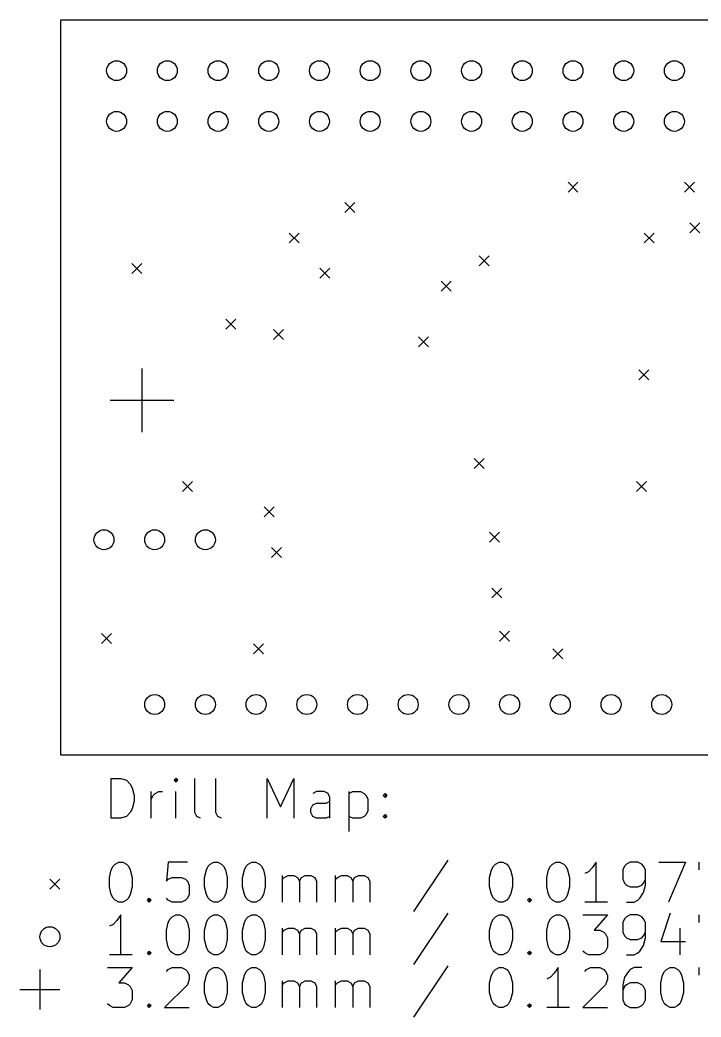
# Model space of a CAD drawing. Extents: x 3.61 to 6.37, y -3.28 to -1.3.
# Drawn here: x 3.609 to 4.953, y -3.266 to -1.3 of the extents above; entities that cross this region are included whole.
import ezdxf

# ---------------------------------------------------------------- set-up
doc = ezdxf.new("R2010")
doc.units = 0
doc.header["$MEASUREMENT"] = 0
doc.layers.add('BLACK', color=7, linetype='CONTINUOUS')

msp = doc.modelspace()

# ---------------------------------------------------------------- linework, layer by layer
at = {"layer": 'BLACK', "linetype": 'CONTINUOUS'}
for p, q in [((3.69, -2.75), (3.69, -1.3)), ((3.69, -1.3), (6.36, -1.3)), ((4.69016, -1.62016), (4.70984, -1.63984)), ((4.70984, -1.62016), (4.69016, -1.63984)), ((4.92016, -1.62016), (4.93984, -1.63984)), ((4.93984, -1.62016), (4.92016, -1.63984)), ((4.25016, -1.66016), (4.26984, -1.67984)), ((4.26984, -1.66016), (4.25016, -1.67984)), ((4.93016, -1.70016), (4.94984, -1.71984)), ((4.94984, -1.70016), (4.93016, -1.71984)), ((4.14016, -1.72016), (4.15984, -1.73984)), ((4.15984, -1.72016), (4.14016, -1.73984)), ((4.84016, -1.72016), (4.85984, -1.73984)), ((4.85984, -1.72016), (4.84016, -1.73984)), ((4.51516, -1.76516), (4.53484, -1.78484)), ((4.53484, -1.76516), (4.51516, -1.78484)), ((3.83016, -1.78016), (3.84984, -1.79984)), ((3.84984, -1.78016), (3.83016, -1.79984)), ((4.20094, -1.78937), (4.22063, -1.80906)), ((4.22063, -1.78937), (4.20094, -1.80906)), ((4.44016, -1.81516), (4.45984, -1.83484)), ((4.45984, -1.81516), (4.44016, -1.83484)), ((4.01516, -1.89016), (4.03484, -1.90984)), ((4.03484, -1.89016), (4.01516, -1.90984)), ((4.10966, -1.91066), (4.12934, -1.93034)), ((4.12934, -1.91066), (4.10966, -1.93034)), ((4.39516, -1.92516), (4.41484, -1.94484)), ((4.41484, -1.92516), (4.39516, -1.94484)), ((3.85, -1.98701), (3.85, -2.11299)), ((4.83016, -1.99016), (4.84984, -2.00984)), ((4.84984, -1.99016), (4.83016, -2.00984)), ((3.78701, -2.05), (3.91299, -2.05)), ((4.5051, -2.1651), (4.52478, -2.18478)), ((4.52478, -2.1651), (4.5051, -2.18478)), ((3.93016, -2.21016), (3.94984, -2.22984)), ((3.94984, -2.21016), (3.93016, -2.22984)), ((4.82516, -2.21016), (4.84484, -2.22984)), ((4.84484, -2.21016), (4.82516, -2.22984)), ((4.09076, -2.26016), (4.11045, -2.27984)), ((4.11045, -2.26016), (4.09076, -2.27984)), ((4.53516, -2.31016), (4.55484, -2.32984)), ((4.55484, -2.31016), (4.53516, -2.32984)), ((4.10521, -2.34023), (4.12489, -2.35991)), ((4.12489, -2.34023), (4.10521, -2.35991)), ((4.54016, -2.42016), (4.55984, -2.43984)), ((4.55984, -2.42016), (4.54016, -2.43984)), ((3.77016, -2.51016), (3.78984, -2.52984)), ((3.78984, -2.51016), (3.77016, -2.52984)), ((4.55516, -2.50516), (4.57484, -2.52484)), ((4.57484, -2.50516), (4.55516, -2.52484)), ((4.07016, -2.53016), (4.08984, -2.54984)), ((4.08984, -2.53016), (4.07016, -2.54984)), ((4.66016, -2.54016), (4.67984, -2.55984)), ((4.67984, -2.54016), (4.66016, -2.55984)), ((6.36, -2.75), (3.69, -2.75)), ((3.78946, -2.8742), (3.78946, -2.79546)), ((3.78946, -2.79546), (3.8082, -2.79546)), ((3.8082, -2.79546), (3.81945, -2.79921)), ((3.81945, -2.79921), (3.82695, -2.80671)), ((3.82695, -2.80671), (3.8307, -2.81421)), ((3.91694, -2.79546), (3.91319, -2.79921)), ((3.91319, -2.79921), (3.91694, -2.80296)), ((3.92069, -2.79921), (3.91694, -2.79546)), ((3.91694, -2.79546), (3.91694, -2.80296)), ((3.91694, -2.80296), (3.92069, -2.79921)), ((3.95444, -2.86295), (3.95444, -2.79546)), ((3.99568, -2.86295), (3.99568, -2.79546)), ((4.09692, -2.8742), (4.09692, -2.79546)), ((4.09692, -2.79546), (4.12316, -2.85171)), ((4.12316, -2.85171), (4.14941, -2.79546)), ((4.14941, -2.79546), (4.14941, -2.8742)), ((3.8307, -2.81421), (3.83445, -2.82921)), ((3.83445, -2.82921), (3.83445, -2.84046)), ((3.8682, -2.8742), (3.8682, -2.82171)), ((3.8682, -2.83671), (3.87195, -2.82921)), ((3.87195, -2.82921), (3.8757, -2.82546)), ((3.8757, -2.82546), (3.88319, -2.82171)), ((3.88319, -2.82171), (3.89069, -2.82171)), ((3.91694, -2.8742), (3.91694, -2.82171)), ((4.19441, -2.82171), (4.18691, -2.82546)), ((4.2094, -2.82171), (4.19441, -2.82171)), ((4.2169, -2.82546), (4.2094, -2.82171)), ((4.22065, -2.83296), (4.2169, -2.82546)), ((4.25815, -2.82171), (4.25815, -2.90045)), ((4.25815, -2.82546), (4.26565, -2.82171)), ((4.26565, -2.82171), (4.28064, -2.82171)), ((4.28064, -2.82171), (4.28814, -2.82546)), ((4.28814, -2.82546), (4.29189, -2.82921)), ((4.29189, -2.82921), (4.29564, -2.83671)), ((4.32564, -2.82921), (4.32939, -2.82546)), ((4.32939, -2.83296), (4.32564, -2.82921)), ((4.32939, -2.82546), (4.33314, -2.82921)), ((4.32939, -2.82546), (4.32939, -2.83296)), ((4.33314, -2.82921), (4.32939, -2.83296)), ((3.83445, -2.84046), (3.8307, -2.85546)), ((4.18316, -2.85546), (4.18691, -2.84796)), ((4.18691, -2.84796), (4.19441, -2.84421)), ((4.19441, -2.84421), (4.21315, -2.84421)), ((4.21315, -2.84421), (4.22065, -2.84046)), ((4.22065, -2.8742), (4.22065, -2.83296)), ((4.29564, -2.83671), (4.29564, -2.85921)), ((3.81945, -2.87045), (3.8082, -2.8742)), ((3.82695, -2.86295), (3.81945, -2.87045)), ((3.8307, -2.85546), (3.82695, -2.86295)), ((3.95819, -2.87045), (3.95444, -2.86295)), ((3.96568, -2.8742), (3.95819, -2.87045)), ((3.99943, -2.87045), (3.99568, -2.86295)), ((4.00693, -2.8742), (3.99943, -2.87045)), ((4.18316, -2.86295), (4.18316, -2.85546)), ((4.18691, -2.87045), (4.18316, -2.86295)), ((4.19441, -2.8742), (4.18691, -2.87045)), ((4.22065, -2.87045), (4.21315, -2.8742)), ((4.26565, -2.8742), (4.25815, -2.87045)), ((4.28814, -2.87045), (4.28064, -2.8742)), ((4.29189, -2.8667), (4.28814, -2.87045)), ((4.29564, -2.85921), (4.29189, -2.8667)), ((4.32564, -2.87045), (4.32939, -2.8667)), ((4.32939, -2.8742), (4.32564, -2.87045)), ((4.32939, -2.8667), (4.33314, -2.87045)), ((4.32939, -2.8667), (4.32939, -2.8742)), ((4.33314, -2.87045), (4.32939, -2.8742)), ((3.8082, -2.8742), (3.78946, -2.8742)), ((4.21315, -2.8742), (4.19441, -2.8742)), ((4.28064, -2.8742), (4.26565, -2.8742)), ((3.78946, -2.97582), (3.79321, -2.96832)), ((3.79321, -2.96832), (3.79696, -2.96457)), ((3.79696, -2.96457), (3.80445, -2.96082)), ((3.80445, -2.96082), (3.81195, -2.96082)), ((3.81195, -2.96082), (3.81945, -2.96457)), ((3.81945, -2.96457), (3.8232, -2.96832)), ((3.8232, -2.96832), (3.82695, -2.97582)), ((3.90194, -2.96082), (3.89819, -2.99831)), ((3.93944, -2.96082), (3.90194, -2.96082)), ((3.97693, -2.97582), (3.98068, -2.96832)), ((3.98068, -2.96832), (3.98443, -2.96457)), ((3.98443, -2.96457), (3.99193, -2.96082)), ((3.99193, -2.96082), (3.99943, -2.96082)), ((3.99943, -2.96082), (4.00693, -2.96457)), ((4.00693, -2.96457), (4.01068, -2.96832)), ((4.01068, -2.96832), (4.01443, -2.97582)), ((4.05192, -2.97582), (4.05567, -2.96832)), ((4.05567, -2.96832), (4.05942, -2.96457)), ((4.05942, -2.96457), (4.06692, -2.96082)), ((4.06692, -2.96082), (4.07442, -2.96082)), ((4.07442, -2.96082), (4.08192, -2.96457)), ((4.08192, -2.96457), (4.08567, -2.96832)), ((4.08567, -2.96832), (4.08942, -2.97582)), ((4.45312, -2.95707), (4.38563, -3.05831)), ((4.53936, -2.97582), (4.54311, -2.96832)), ((4.54311, -2.96832), (4.54686, -2.96457)), ((4.54686, -2.96457), (4.55436, -2.96082)), ((4.55436, -2.96082), (4.56186, -2.96082)), ((4.56186, -2.96082), (4.56936, -2.96457)), ((4.56936, -2.96457), (4.57311, -2.96832)), ((4.57311, -2.96832), (4.57686, -2.97582)), ((4.65185, -2.97582), (4.6556, -2.96832)), ((4.6556, -2.96832), (4.65935, -2.96457)), ((4.65935, -2.96457), (4.66685, -2.96082)), ((4.66685, -2.96082), (4.67435, -2.96082)), ((4.67435, -2.96082), (4.68184, -2.96457)), ((4.68184, -2.96457), (4.68559, -2.96832)), ((4.68559, -2.96832), (4.68934, -2.97582)), ((4.74559, -2.96082), (4.73809, -2.97207)), ((4.74559, -3.03956), (4.74559, -2.96082)), ((4.80183, -2.96832), (4.79808, -2.97582)), ((4.80558, -2.96457), (4.80183, -2.96832)), ((4.81308, -2.96082), (4.80558, -2.96457)), ((4.82808, -2.96082), (4.81308, -2.96082)), ((4.83558, -2.96457), (4.82808, -2.96082)), ((4.83933, -2.96832), (4.83558, -2.96457)), ((4.84307, -2.97582), (4.83933, -2.96832)), ((4.86932, -2.96082), (4.92181, -2.96082)), ((4.92181, -2.96082), (4.88807, -3.03956)), ((4.94806, -2.96082), (4.94806, -2.97582)), ((3.78571, -2.99081), (3.78946, -2.97582)), ((3.82695, -2.97582), (3.8307, -2.99081)), ((3.97318, -2.99081), (3.97693, -2.97582)), ((4.01443, -2.97582), (4.01818, -2.99081)), ((4.04817, -2.99081), (4.05192, -2.97582)), ((4.08942, -2.97582), (4.09317, -2.99081)), ((4.12691, -3.03956), (4.12691, -2.98706)), ((4.13066, -2.99081), (4.13816, -2.98706)), ((4.13816, -2.98706), (4.14941, -2.98706)), ((4.14941, -2.98706), (4.15691, -2.99081)), ((4.16441, -2.99081), (4.17191, -2.98706)), ((4.17191, -2.98706), (4.18316, -2.98706)), ((4.18316, -2.98706), (4.19066, -2.99081)), ((4.2319, -3.03956), (4.2319, -2.98706)), ((4.23565, -2.99081), (4.24315, -2.98706)), ((4.24315, -2.98706), (4.2544, -2.98706)), ((4.2544, -2.98706), (4.2619, -2.99081)), ((4.2694, -2.99081), (4.2769, -2.98706)), ((4.2769, -2.98706), (4.28814, -2.98706)), ((4.28814, -2.98706), (4.29564, -2.99081)), ((4.53561, -2.99081), (4.53936, -2.97582)), ((4.57686, -2.97582), (4.58061, -2.99081)), ((4.6481, -2.99081), (4.65185, -2.97582)), ((4.68934, -2.97582), (4.69309, -2.99081)), ((4.73059, -2.97957), (4.72309, -2.98331)), ((4.73809, -2.97207), (4.73059, -2.97957)), ((4.79808, -2.97582), (4.79808, -2.99456)), ((4.84307, -3.00581), (4.84307, -2.97582)), ((3.66835, -2.99409), (3.68803, -3.01378)), ((3.68803, -2.99409), (3.66835, -3.01378)), ((3.78571, -3.00956), (3.78571, -2.99081)), ((3.8307, -2.99081), (3.8307, -3.00956)), ((3.89819, -2.99831), (3.90194, -2.99456)), ((3.90194, -2.99456), (3.90944, -2.99081)), ((3.90944, -2.99081), (3.92819, -2.99081)), ((3.92819, -2.99081), (3.93569, -2.99456)), ((3.93569, -2.99456), (3.93944, -2.99831)), ((3.93944, -2.99831), (3.94319, -3.00581)), ((3.94319, -3.00581), (3.94319, -3.02456)), ((3.97318, -3.00956), (3.97318, -2.99081)), ((4.01818, -2.99081), (4.01818, -3.00956)), ((4.04817, -3.00956), (4.04817, -2.99081)), ((4.09317, -2.99081), (4.09317, -3.00956)), ((4.12691, -2.99456), (4.13066, -2.99081)), ((4.15691, -2.99081), (4.16066, -2.99831)), ((4.16066, -2.99831), (4.16441, -2.99081)), ((4.16066, -2.99831), (4.16066, -3.03956)), ((4.19066, -2.99081), (4.19441, -2.99831)), ((4.19441, -2.99831), (4.19441, -3.03956)), ((4.2319, -2.99456), (4.23565, -2.99081)), ((4.2619, -2.99081), (4.26565, -2.99831)), ((4.26565, -2.99831), (4.2694, -2.99081)), ((4.26565, -2.99831), (4.26565, -3.03956)), ((4.29564, -2.99081), (4.29939, -2.99831)), ((4.29939, -2.99831), (4.29939, -3.03956)), ((4.53561, -3.00956), (4.53561, -2.99081)), ((4.58061, -2.99081), (4.58061, -3.00956)), ((4.6481, -3.00956), (4.6481, -2.99081)), ((4.69309, -2.99081), (4.69309, -3.00956)), ((4.79808, -2.99456), (4.80183, -3.00206)), ((4.80183, -3.00206), (4.80558, -3.00581)), ((4.80558, -3.00581), (4.81308, -3.00956)), ((4.82808, -3.00956), (4.83558, -3.00581)), ((4.83558, -3.00581), (4.83933, -3.00206)), ((4.83933, -3.00206), (4.84307, -2.99456)), ((4.83933, -3.02081), (4.84307, -3.00581)), ((3.78946, -3.02456), (3.78571, -3.00956)), ((3.79321, -3.03206), (3.78946, -3.02456)), ((3.82695, -3.02456), (3.8232, -3.03206)), ((3.8307, -3.00956), (3.82695, -3.02456)), ((3.94319, -3.02456), (3.93944, -3.03206)), ((3.97693, -3.02456), (3.97318, -3.00956)), ((3.98068, -3.03206), (3.97693, -3.02456)), ((4.01443, -3.02456), (4.01068, -3.03206)), ((4.01818, -3.00956), (4.01443, -3.02456)), ((4.05192, -3.02456), (4.04817, -3.00956)), ((4.05567, -3.03206), (4.05192, -3.02456)), ((4.08942, -3.02456), (4.08567, -3.03206)), ((4.09317, -3.00956), (4.08942, -3.02456)), ((4.53936, -3.02456), (4.53561, -3.00956)), ((4.54311, -3.03206), (4.53936, -3.02456)), ((4.57686, -3.02456), (4.57311, -3.03206)), ((4.58061, -3.00956), (4.57686, -3.02456)), ((4.65185, -3.02456), (4.6481, -3.00956)), ((4.6556, -3.03206), (4.65185, -3.02456)), ((4.68934, -3.02456), (4.68559, -3.03206)), ((4.69309, -3.00956), (4.68934, -3.02456)), ((4.81308, -3.00956), (4.82808, -3.00956)), ((4.83183, -3.03206), (4.83933, -3.02081)), ((3.79696, -3.03581), (3.79321, -3.03206)), ((3.80445, -3.03956), (3.79696, -3.03581)), ((3.81195, -3.03956), (3.80445, -3.03956)), ((3.81945, -3.03581), (3.81195, -3.03956)), ((3.8232, -3.03206), (3.81945, -3.03581)), ((3.8607, -3.03581), (3.86445, -3.03206)), ((3.86445, -3.03956), (3.8607, -3.03581)), ((3.86445, -3.03206), (3.8682, -3.03581)), ((3.86445, -3.03206), (3.86445, -3.03956)), ((3.8682, -3.03581), (3.86445, -3.03956)), ((3.90194, -3.03581), (3.89819, -3.03206)), ((3.90944, -3.03956), (3.90194, -3.03581)), ((3.92819, -3.03956), (3.90944, -3.03956)), ((3.93569, -3.03581), (3.92819, -3.03956)), ((3.93944, -3.03206), (3.93569, -3.03581)), ((3.98443, -3.03581), (3.98068, -3.03206)), ((3.99193, -3.03956), (3.98443, -3.03581)), ((3.99943, -3.03956), (3.99193, -3.03956)), ((4.00693, -3.03581), (3.99943, -3.03956)), ((4.01068, -3.03206), (4.00693, -3.03581)), ((4.05942, -3.03581), (4.05567, -3.03206)), ((4.06692, -3.03956), (4.05942, -3.03581)), ((4.07442, -3.03956), (4.06692, -3.03956)), ((4.08192, -3.03581), (4.07442, -3.03956)), ((4.08567, -3.03206), (4.08192, -3.03581)), ((4.54686, -3.03581), (4.54311, -3.03206)), ((4.55436, -3.03956), (4.54686, -3.03581)), ((4.56186, -3.03956), (4.55436, -3.03956)), ((4.56936, -3.03581), (4.56186, -3.03956)), ((4.57311, -3.03206), (4.56936, -3.03581)), ((4.6106, -3.03581), (4.61435, -3.03206)), ((4.61435, -3.03956), (4.6106, -3.03581)), ((4.61435, -3.03206), (4.6181, -3.03581)), ((4.61435, -3.03206), (4.61435, -3.03956)), ((4.6181, -3.03581), (4.61435, -3.03956)), ((4.65935, -3.03581), (4.6556, -3.03206)), ((4.66685, -3.03956), (4.65935, -3.03581)), ((4.67435, -3.03956), (4.66685, -3.03956)), ((4.68184, -3.03581), (4.67435, -3.03956)), ((4.68559, -3.03206), (4.68184, -3.03581)), ((4.76808, -3.03956), (4.72309, -3.03956)), ((4.80558, -3.03956), (4.82058, -3.03956)), ((4.82058, -3.03956), (4.82808, -3.03581)), ((4.82808, -3.03581), (4.83183, -3.03206)), ((3.8082, -3.06475), (3.8007, -3.076)), ((3.8082, -3.14349), (3.8082, -3.06475)), ((3.90944, -3.0685), (3.91694, -3.06475)), ((3.91694, -3.06475), (3.92444, -3.06475)), ((3.92444, -3.06475), (3.93194, -3.0685)), ((3.98443, -3.0685), (3.99193, -3.06475)), ((3.99193, -3.06475), (3.99943, -3.06475)), ((3.99943, -3.06475), (4.00693, -3.0685)), ((4.05942, -3.0685), (4.06692, -3.06475)), ((4.06692, -3.06475), (4.07442, -3.06475)), ((4.07442, -3.06475), (4.08192, -3.0685)), ((4.45312, -3.061), (4.38563, -3.16224)), ((4.54686, -3.0685), (4.55436, -3.06475)), ((4.55436, -3.06475), (4.56186, -3.06475)), ((4.56186, -3.06475), (4.56936, -3.0685)), ((4.65935, -3.0685), (4.66685, -3.06475)), ((4.66685, -3.06475), (4.67435, -3.06475)), ((4.67435, -3.06475), (4.68184, -3.0685)), ((4.71934, -3.06475), (4.76808, -3.06475)), ((4.76808, -3.06475), (4.74184, -3.09475)), ((4.81308, -3.06475), (4.80558, -3.0685)), ((4.82808, -3.06475), (4.81308, -3.06475)), ((4.83558, -3.0685), (4.82808, -3.06475)), ((4.89182, -3.061), (4.87307, -3.11725)), ((4.94806, -3.06475), (4.94806, -3.07975)), ((3.79321, -3.0835), (3.78571, -3.08725)), ((3.8007, -3.076), (3.79321, -3.0835)), ((3.89819, -3.09475), (3.90194, -3.07975)), ((3.90194, -3.07975), (3.90569, -3.07225)), ((3.90569, -3.07225), (3.90944, -3.0685)), ((3.93194, -3.0685), (3.93569, -3.07225)), ((3.93569, -3.07225), (3.93944, -3.07975)), ((3.93944, -3.07975), (3.94319, -3.09475)), ((3.97318, -3.09475), (3.97693, -3.07975)), ((3.97693, -3.07975), (3.98068, -3.07225)), ((3.98068, -3.07225), (3.98443, -3.0685)), ((4.00693, -3.0685), (4.01068, -3.07225)), ((4.01068, -3.07225), (4.01443, -3.07975)), ((4.01443, -3.07975), (4.01818, -3.09475)), ((4.04817, -3.09475), (4.05192, -3.07975)), ((4.05192, -3.07975), (4.05567, -3.07225)), ((4.05567, -3.07225), (4.05942, -3.0685)), ((4.08192, -3.0685), (4.08567, -3.07225)), ((4.08567, -3.07225), (4.08942, -3.07975)), ((4.08942, -3.07975), (4.09317, -3.09475)), ((4.53561, -3.09475), (4.53936, -3.07975)), ((4.53936, -3.07975), (4.54311, -3.07225)), ((4.54311, -3.07225), (4.54686, -3.0685)), ((4.56936, -3.0685), (4.57311, -3.07225)), ((4.57311, -3.07225), (4.57686, -3.07975)), ((4.57686, -3.07975), (4.58061, -3.09475)), ((4.6481, -3.09475), (4.65185, -3.07975)), ((4.65185, -3.07975), (4.6556, -3.07225)), ((4.6556, -3.07225), (4.65935, -3.0685)), ((4.68184, -3.0685), (4.68559, -3.07225)), ((4.68559, -3.07225), (4.68934, -3.07975)), ((4.68934, -3.07975), (4.69309, -3.09475)), ((4.80183, -3.07225), (4.79808, -3.07975)), ((4.79808, -3.07975), (4.79808, -3.0985)), ((4.80558, -3.0685), (4.80183, -3.07225)), ((4.83933, -3.07225), (4.83558, -3.0685)), ((4.84307, -3.07975), (4.83933, -3.07225)), ((4.84307, -3.10975), (4.84307, -3.07975)), ((3.89819, -3.1135), (3.89819, -3.09475)), ((3.94319, -3.09475), (3.94319, -3.1135)), ((3.97318, -3.1135), (3.97318, -3.09475)), ((4.01818, -3.09475), (4.01818, -3.1135)), ((4.04817, -3.1135), (4.04817, -3.09475)), ((4.09317, -3.09475), (4.09317, -3.1135)), ((4.12691, -3.14349), (4.12691, -3.091)), ((4.12691, -3.0985), (4.13066, -3.09475)), ((4.13066, -3.09475), (4.13816, -3.091)), ((4.13816, -3.091), (4.14941, -3.091)), ((4.14941, -3.091), (4.15691, -3.09475)), ((4.15691, -3.09475), (4.16066, -3.10225)), ((4.16066, -3.10225), (4.16441, -3.09475)), ((4.16066, -3.10225), (4.16066, -3.14349)), ((4.16441, -3.09475), (4.17191, -3.091)), ((4.17191, -3.091), (4.18316, -3.091)), ((4.18316, -3.091), (4.19066, -3.09475)), ((4.19066, -3.09475), (4.19441, -3.10225)), ((4.19441, -3.10225), (4.19441, -3.14349)), ((4.2319, -3.14349), (4.2319, -3.091)), ((4.2319, -3.0985), (4.23565, -3.09475)), ((4.23565, -3.09475), (4.24315, -3.091)), ((4.24315, -3.091), (4.2544, -3.091)), ((4.2544, -3.091), (4.2619, -3.09475)), ((4.2619, -3.09475), (4.26565, -3.10225)), ((4.26565, -3.10225), (4.2694, -3.09475)), ((4.26565, -3.10225), (4.26565, -3.14349)), ((4.2694, -3.09475), (4.2769, -3.091)), ((4.2769, -3.091), (4.28814, -3.091)), ((4.28814, -3.091), (4.29564, -3.09475)), ((4.29564, -3.09475), (4.29939, -3.10225)), ((4.29939, -3.10225), (4.29939, -3.14349)), ((4.53561, -3.1135), (4.53561, -3.09475)), ((4.58061, -3.09475), (4.58061, -3.1135)), ((4.6481, -3.1135), (4.6481, -3.09475)), ((4.69309, -3.09475), (4.69309, -3.1135)), ((4.74184, -3.09475), (4.75309, -3.09475)), ((4.75309, -3.09475), (4.76058, -3.0985)), ((4.76058, -3.0985), (4.76433, -3.10225)), ((4.76433, -3.10225), (4.76808, -3.10975)), ((4.79808, -3.0985), (4.80183, -3.106)), ((4.80183, -3.106), (4.80558, -3.10975)), ((4.83558, -3.10975), (4.83933, -3.106)), ((4.83933, -3.106), (4.84307, -3.0985)), ((4.91057, -3.091), (4.91057, -3.14349)), ((3.90194, -3.1285), (3.89819, -3.1135)), ((3.94319, -3.1135), (3.93944, -3.1285)), ((3.97693, -3.1285), (3.97318, -3.1135)), ((4.01818, -3.1135), (4.01443, -3.1285)), ((4.05192, -3.1285), (4.04817, -3.1135)), ((4.09317, -3.1135), (4.08942, -3.1285)), ((4.53936, -3.1285), (4.53561, -3.1135)), ((4.58061, -3.1135), (4.57686, -3.1285)), ((4.65185, -3.1285), (4.6481, -3.1135)), ((4.69309, -3.1135), (4.68934, -3.1285)), ((4.76808, -3.10975), (4.76808, -3.1285)), ((4.80558, -3.10975), (4.81308, -3.1135)), ((4.81308, -3.1135), (4.82808, -3.1135)), ((4.82808, -3.1135), (4.83558, -3.10975)), ((4.83183, -3.136), (4.83933, -3.12475)), ((4.83933, -3.12475), (4.84307, -3.10975)), ((4.87307, -3.11725), (4.92181, -3.11725)), ((3.8307, -3.14349), (3.78571, -3.14349)), ((3.8607, -3.13975), (3.86445, -3.136)), ((3.86445, -3.14349), (3.8607, -3.13975)), ((3.86445, -3.136), (3.8682, -3.13975)), ((3.86445, -3.136), (3.86445, -3.14349)), ((3.8682, -3.13975), (3.86445, -3.14349)), ((3.90569, -3.136), (3.90194, -3.1285)), ((3.90944, -3.13975), (3.90569, -3.136)), ((3.91694, -3.14349), (3.90944, -3.13975)), ((3.92444, -3.14349), (3.91694, -3.14349)), ((3.93194, -3.13975), (3.92444, -3.14349)), ((3.93569, -3.136), (3.93194, -3.13975)), ((3.93944, -3.1285), (3.93569, -3.136)), ((3.98068, -3.136), (3.97693, -3.1285)), ((3.98443, -3.13975), (3.98068, -3.136)), ((3.99193, -3.14349), (3.98443, -3.13975)), ((3.99943, -3.14349), (3.99193, -3.14349)), ((4.00693, -3.13975), (3.99943, -3.14349)), ((4.01068, -3.136), (4.00693, -3.13975)), ((4.01443, -3.1285), (4.01068, -3.136)), ((4.05567, -3.136), (4.05192, -3.1285)), ((4.05942, -3.13975), (4.05567, -3.136)), ((4.06692, -3.14349), (4.05942, -3.13975)), ((4.07442, -3.14349), (4.06692, -3.14349)), ((4.08192, -3.13975), (4.07442, -3.14349)), ((4.08567, -3.136), (4.08192, -3.13975)), ((4.08942, -3.1285), (4.08567, -3.136)), ((4.54311, -3.136), (4.53936, -3.1285)), ((4.54686, -3.13975), (4.54311, -3.136)), ((4.55436, -3.14349), (4.54686, -3.13975)), ((4.56186, -3.14349), (4.55436, -3.14349)), ((4.56936, -3.13975), (4.56186, -3.14349)), ((4.57311, -3.136), (4.56936, -3.13975)), ((4.57686, -3.1285), (4.57311, -3.136)), ((4.6106, -3.13975), (4.61435, -3.136)), ((4.61435, -3.14349), (4.6106, -3.13975)), ((4.61435, -3.136), (4.6181, -3.13975)), ((4.61435, -3.136), (4.61435, -3.14349)), ((4.6181, -3.13975), (4.61435, -3.14349)), ((4.6556, -3.136), (4.65185, -3.1285)), ((4.65935, -3.13975), (4.6556, -3.136)), ((4.66685, -3.14349), (4.65935, -3.13975)), ((4.67435, -3.14349), (4.66685, -3.14349)), ((4.68184, -3.13975), (4.67435, -3.14349)), ((4.68559, -3.136), (4.68184, -3.13975)), ((4.68934, -3.1285), (4.68559, -3.136)), ((4.72309, -3.13975), (4.71934, -3.136)), ((4.73059, -3.14349), (4.72309, -3.13975)), ((4.75309, -3.14349), (4.73059, -3.14349)), ((4.76058, -3.13975), (4.75309, -3.14349)), ((4.76433, -3.136), (4.76058, -3.13975)), ((4.76808, -3.1285), (4.76433, -3.136)), ((4.80558, -3.14349), (4.82058, -3.14349)), ((4.82058, -3.14349), (4.82808, -3.13975)), ((4.82808, -3.13975), (4.83183, -3.136)), ((4.45312, -3.16494), (4.38563, -3.26618)), ((3.64866, -3.17244), (3.64866, -3.25118)), ((3.78196, -3.16869), (3.8307, -3.16869)), ((3.8307, -3.16869), (3.80445, -3.19869)), ((3.89819, -3.17619), (3.90194, -3.17244)), ((3.90194, -3.17244), (3.90944, -3.16869)), ((3.90944, -3.16869), (3.92819, -3.16869)), ((3.92819, -3.16869), (3.93569, -3.17244)), ((3.93569, -3.17244), (3.93944, -3.17619)), ((3.93944, -3.17619), (3.94319, -3.18369)), ((3.94319, -3.18369), (3.94319, -3.19119)), ((3.97318, -3.19869), (3.97693, -3.18369)), ((3.97693, -3.18369), (3.98068, -3.17619)), ((3.98068, -3.17619), (3.98443, -3.17244)), ((3.98443, -3.17244), (3.99193, -3.16869)), ((3.99193, -3.16869), (3.99943, -3.16869)), ((3.99943, -3.16869), (4.00693, -3.17244)), ((4.00693, -3.17244), (4.01068, -3.17619)), ((4.01068, -3.17619), (4.01443, -3.18369)), ((4.01443, -3.18369), (4.01818, -3.19869)), ((4.04817, -3.19869), (4.05192, -3.18369)), ((4.05192, -3.18369), (4.05567, -3.17619)), ((4.05567, -3.17619), (4.05942, -3.17244)), ((4.05942, -3.17244), (4.06692, -3.16869)), ((4.06692, -3.16869), (4.07442, -3.16869)), ((4.07442, -3.16869), (4.08192, -3.17244)), ((4.08192, -3.17244), (4.08567, -3.17619)), ((4.08567, -3.17619), (4.08942, -3.18369)), ((4.08942, -3.18369), (4.09317, -3.19869)), ((4.53561, -3.19869), (4.53936, -3.18369)), ((4.53936, -3.18369), (4.54311, -3.17619)), ((4.54311, -3.17619), (4.54686, -3.17244)), ((4.54686, -3.17244), (4.55436, -3.16869)), ((4.55436, -3.16869), (4.56186, -3.16869)), ((4.56186, -3.16869), (4.56936, -3.17244)), ((4.56936, -3.17244), (4.57311, -3.17619)), ((4.57311, -3.17619), (4.57686, -3.18369)), ((4.57686, -3.18369), (4.58061, -3.19869)), ((4.6631, -3.17994), (4.6556, -3.18744)), ((4.6706, -3.16869), (4.6631, -3.17994)), ((4.6706, -3.24743), (4.6706, -3.16869)), ((4.72309, -3.17619), (4.72684, -3.17244)), ((4.72684, -3.17244), (4.73434, -3.16869)), ((4.73434, -3.16869), (4.75309, -3.16869)), ((4.75309, -3.16869), (4.76058, -3.17244)), ((4.76058, -3.17244), (4.76433, -3.17619)), ((4.76433, -3.17619), (4.76808, -3.18369)), ((4.76808, -3.18369), (4.76808, -3.19119)), ((4.80933, -3.17619), (4.80183, -3.18744)), ((4.81308, -3.17244), (4.80933, -3.17619)), ((4.82058, -3.16869), (4.81308, -3.17244)), ((4.83558, -3.16869), (4.82058, -3.16869)), ((4.87307, -3.19869), (4.87682, -3.18369)), ((4.87682, -3.18369), (4.88057, -3.17619)), ((4.88057, -3.17619), (4.88432, -3.17244)), ((4.88432, -3.17244), (4.89182, -3.16869)), ((4.89182, -3.16869), (4.89932, -3.16869)), ((4.89932, -3.16869), (4.90682, -3.17244)), ((4.90682, -3.17244), (4.91057, -3.17619)), ((4.91057, -3.17619), (4.91432, -3.18369)), ((4.91432, -3.18369), (4.91807, -3.19869)), ((4.94806, -3.16869), (4.94806, -3.18369)), ((3.80445, -3.19869), (3.8157, -3.19869)), ((3.8157, -3.19869), (3.8232, -3.20244)), ((3.8232, -3.20244), (3.82695, -3.20619)), ((3.93944, -3.20244), (3.89444, -3.24743)), ((3.94319, -3.19119), (3.93944, -3.20244)), ((3.97318, -3.21744), (3.97318, -3.19869)), ((4.01818, -3.19869), (4.01818, -3.21744)), ((4.04817, -3.21744), (4.04817, -3.19869)), ((4.09317, -3.19869), (4.09317, -3.21744)), ((4.12691, -3.24743), (4.12691, -3.19494)), ((4.12691, -3.20244), (4.13066, -3.19869)), ((4.13066, -3.19869), (4.13816, -3.19494)), ((4.13816, -3.19494), (4.14941, -3.19494)), ((4.14941, -3.19494), (4.15691, -3.19869)), ((4.15691, -3.19869), (4.16066, -3.20619)), ((4.16066, -3.20619), (4.16441, -3.19869)), ((4.16441, -3.19869), (4.17191, -3.19494)), ((4.17191, -3.19494), (4.18316, -3.19494)), ((4.18316, -3.19494), (4.19066, -3.19869)), ((4.19066, -3.19869), (4.19441, -3.20619)), ((4.2319, -3.24743), (4.2319, -3.19494)), ((4.2319, -3.20244), (4.23565, -3.19869)), ((4.23565, -3.19869), (4.24315, -3.19494)), ((4.24315, -3.19494), (4.2544, -3.19494)), ((4.2544, -3.19494), (4.2619, -3.19869)), ((4.2619, -3.19869), (4.26565, -3.20619)), ((4.26565, -3.20619), (4.2694, -3.19869)), ((4.2694, -3.19869), (4.2769, -3.19494)), ((4.2769, -3.19494), (4.28814, -3.19494)), ((4.28814, -3.19494), (4.29564, -3.19869)), ((4.29564, -3.19869), (4.29939, -3.20619)), ((4.53561, -3.21744), (4.53561, -3.19869)), ((4.58061, -3.19869), (4.58061, -3.21744)), ((4.6556, -3.18744), (4.6481, -3.19119)), ((4.76433, -3.20244), (4.71934, -3.24743)), ((4.76808, -3.19119), (4.76433, -3.20244)), ((4.80183, -3.18744), (4.79808, -3.20244)), ((4.79808, -3.20244), (4.79808, -3.23243)), ((4.80558, -3.20244), (4.80183, -3.20619)), ((4.81308, -3.19869), (4.80558, -3.20244)), ((4.82808, -3.19869), (4.81308, -3.19869)), ((4.83558, -3.20244), (4.82808, -3.19869)), ((4.83933, -3.20619), (4.83558, -3.20244)), ((4.87307, -3.21744), (4.87307, -3.19869)), ((4.91807, -3.19869), (4.91807, -3.21744)), ((3.60929, -3.21181), (3.68803, -3.21181)), ((3.82695, -3.20619), (3.8307, -3.21369)), ((3.8307, -3.21369), (3.8307, -3.23243)), ((3.97693, -3.23243), (3.97318, -3.21744)), ((4.01818, -3.21744), (4.01443, -3.23243)), ((4.05192, -3.23243), (4.04817, -3.21744)), ((4.09317, -3.21744), (4.08942, -3.23243)), ((4.16066, -3.20619), (4.16066, -3.24743)), ((4.19441, -3.20619), (4.19441, -3.24743)), ((4.26565, -3.20619), (4.26565, -3.24743)), ((4.29939, -3.20619), (4.29939, -3.24743)), ((4.53936, -3.23243), (4.53561, -3.21744)), ((4.58061, -3.21744), (4.57686, -3.23243)), ((4.80183, -3.20619), (4.79808, -3.21369)), ((4.84307, -3.21369), (4.83933, -3.20619)), ((4.84307, -3.23243), (4.84307, -3.21369)), ((4.87682, -3.23243), (4.87307, -3.21744)), ((4.91807, -3.21744), (4.91432, -3.23243)), ((3.78571, -3.24368), (3.78196, -3.23993)), ((3.79321, -3.24743), (3.78571, -3.24368)), ((3.8232, -3.24368), (3.8157, -3.24743)), ((3.82695, -3.23993), (3.8232, -3.24368)), ((3.8307, -3.23243), (3.82695, -3.23993)), ((3.8607, -3.24368), (3.86445, -3.23993)), ((3.86445, -3.24743), (3.8607, -3.24368)), ((3.86445, -3.23993), (3.8682, -3.24368)), ((3.86445, -3.23993), (3.86445, -3.24743)), ((3.8682, -3.24368), (3.86445, -3.24743)), ((3.98068, -3.23993), (3.97693, -3.23243)), ((3.98443, -3.24368), (3.98068, -3.23993)), ((3.99193, -3.24743), (3.98443, -3.24368)), ((4.00693, -3.24368), (3.99943, -3.24743)), ((4.01068, -3.23993), (4.00693, -3.24368)), ((4.01443, -3.23243), (4.01068, -3.23993)), ((4.05567, -3.23993), (4.05192, -3.23243)), ((4.05942, -3.24368), (4.05567, -3.23993)), ((4.06692, -3.24743), (4.05942, -3.24368)), ((4.08192, -3.24368), (4.07442, -3.24743)), ((4.08567, -3.23993), (4.08192, -3.24368)), ((4.08942, -3.23243), (4.08567, -3.23993)), ((4.54311, -3.23993), (4.53936, -3.23243)), ((4.54686, -3.24368), (4.54311, -3.23993)), ((4.55436, -3.24743), (4.54686, -3.24368)), ((4.56936, -3.24368), (4.56186, -3.24743)), ((4.57311, -3.23993), (4.56936, -3.24368)), ((4.57686, -3.23243), (4.57311, -3.23993)), ((4.6106, -3.24368), (4.61435, -3.23993)), ((4.61435, -3.24743), (4.6106, -3.24368)), ((4.61435, -3.23993), (4.6181, -3.24368)), ((4.61435, -3.23993), (4.61435, -3.24743)), ((4.6181, -3.24368), (4.61435, -3.24743)), ((4.79808, -3.23243), (4.80183, -3.23993)), ((4.80183, -3.23993), (4.80558, -3.24368)), ((4.80558, -3.24368), (4.81308, -3.24743)), ((4.82808, -3.24743), (4.83558, -3.24368)), ((4.83558, -3.24368), (4.83933, -3.23993)), ((4.83933, -3.23993), (4.84307, -3.23243)), ((4.88057, -3.23993), (4.87682, -3.23243)), ((4.88432, -3.24368), (4.88057, -3.23993)), ((4.89182, -3.24743), (4.88432, -3.24368)), ((4.90682, -3.24368), (4.89932, -3.24743)), ((4.91057, -3.23993), (4.90682, -3.24368)), ((4.91432, -3.23243), (4.91057, -3.23993)), ((3.8157, -3.24743), (3.79321, -3.24743)), ((3.89444, -3.24743), (3.94319, -3.24743)), ((3.99943, -3.24743), (3.99193, -3.24743)), ((4.07442, -3.24743), (4.06692, -3.24743)), ((4.56186, -3.24743), (4.55436, -3.24743)), ((4.69309, -3.24743), (4.6481, -3.24743)), ((4.71934, -3.24743), (4.76808, -3.24743)), ((4.81308, -3.24743), (4.82808, -3.24743)), ((4.89932, -3.24743), (4.89182, -3.24743))]:
    msp.add_line(p, q, dxfattribs=at)
at = {"layer": 'BLACK'}
for centre in [(3.8, -1.4), (3.9, -1.4), (4, -1.4), (4.1, -1.4), (4.2, -1.4), (4.3, -1.4), (4.4, -1.4), (4.5, -1.4), (4.6, -1.4), (4.7, -1.4), (4.8, -1.4), (4.9, -1.4), (3.8, -1.5), (3.9, -1.5), (4, -1.5), (4.1, -1.5), (4.2, -1.5), (4.3, -1.5), (4.4, -1.5), (4.5, -1.5), (4.6, -1.5), (4.7, -1.5), (4.8, -1.5), (4.9, -1.5), (3.775, -2.325), (3.875, -2.325), (3.975, -2.325), (3.875, -2.6498), (3.975, -2.6498), (4.075, -2.6498), (4.175, -2.6498), (4.275, -2.6498), (4.375, -2.6498), (4.475, -2.6498), (4.575, -2.6498), (4.675, -2.6498), (4.775, -2.6498), (4.875, -2.6498), (3.66835, -3.10787)]:
    msp.add_circle(centre, 0.01969, dxfattribs=at)

doc.saveas('drawing.dxf')
